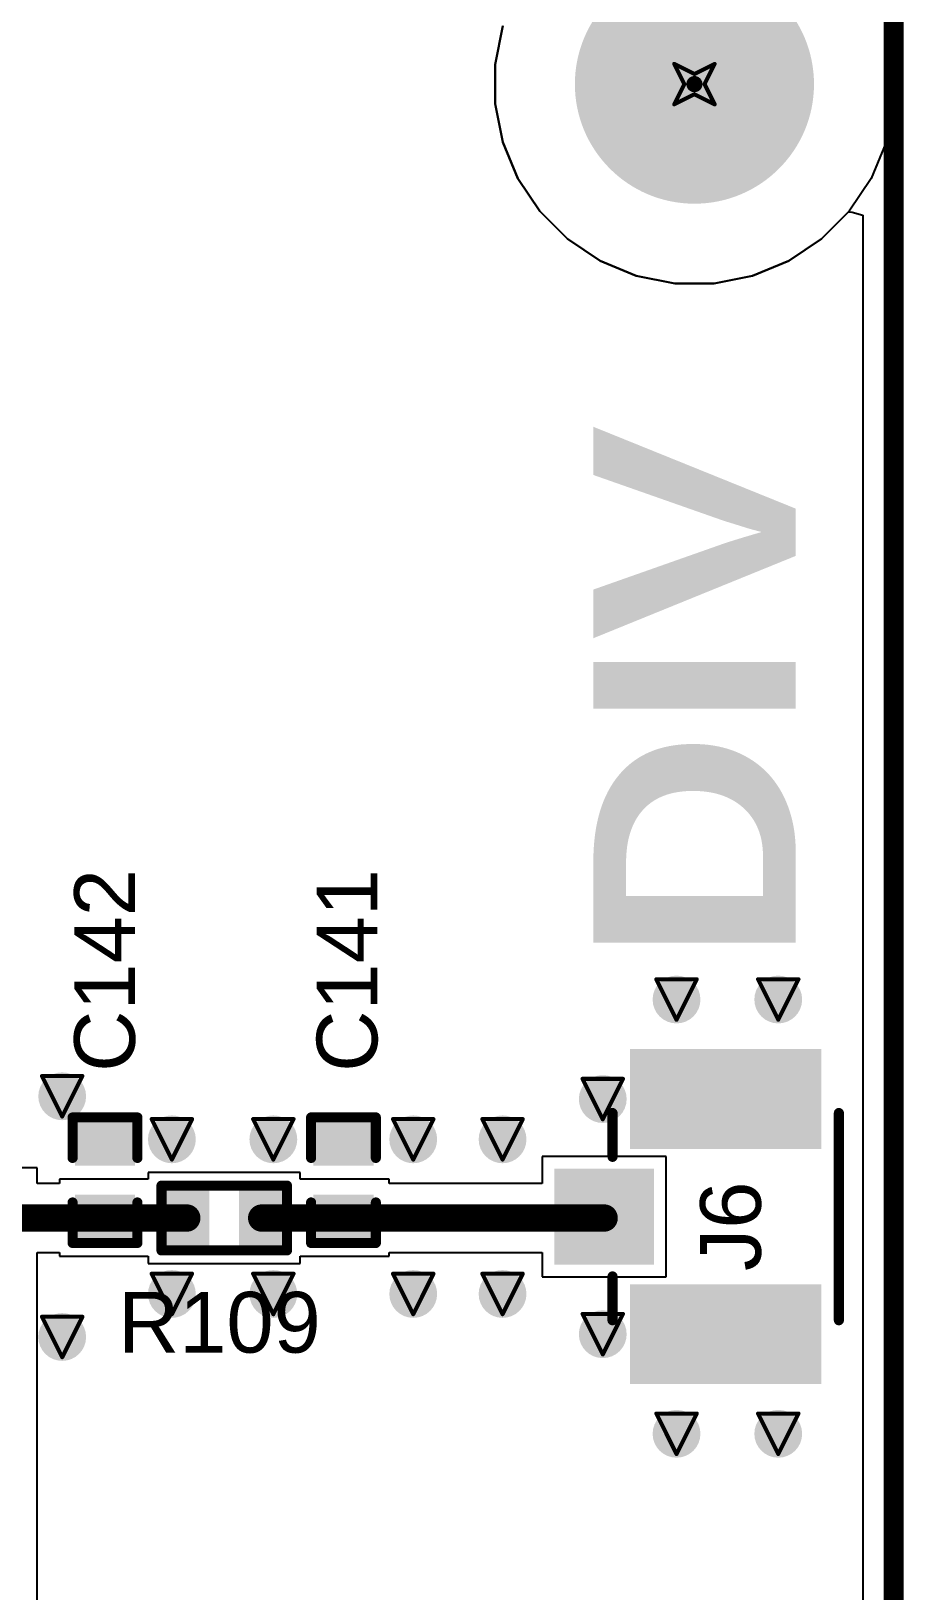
# Model space of a CAD drawing. Header units: inches. Extents: x 0 to 12.2, y 0 to 7.
# Drawn here: x 3.905 to 4.336, y 3.882 to 4.652 of the extents above; entities that cross this region are included whole.
import ezdxf

# ---------------------------------------------------------------- set-up
doc = ezdxf.new("R2010")
doc.units = ezdxf.units.IN
doc.header["$MEASUREMENT"] = 0
for name, color, linetype in [('Board Outline', 216, 'Continuous'), ('Bottom Layer', 5, 'Continuous'), ('Bottom Solder', 6, 'Continuous'), ('Drill Drawing', 1, 'Continuous'), ('Layer 1', 16, 'Continuous'), ('Layer 2', 76, 'Continuous'), ('Multi-Layer', 9, 'Continuous'), ('Pad Holes', 156, 'Continuous'), ('Top Layer', 1, 'Continuous'), ('Top Overlay', 2, 'Continuous'), ('Top Paste', 8, 'Continuous'), ('Top Solder', 216, 'Continuous'), ('Via Holes', 16, 'Continuous')]:
    doc.layers.add(name, color=color, linetype=linetype)
doc.styles.add('Arial', font='', dxfattribs={"height": 0.2})
doc.styles.add('Arial Black_Bold', font='', dxfattribs={"height": 0.2})
doc.styles.get('Arial').set_extended_font_data('Arial')
doc.styles.get('Arial Black_Bold').set_extended_font_data('Arial Black', bold=True)

# ---------------------------------------------------------------- blocks, each defined once
blk = doc.blocks.new('R___0402_60')
at = {"layer": 'Top Layer'}
for points in [[(-0.0275, -0.0125), (-0.0275, 0.0125), (-0.0095, 0.0125), (-0.0095, -0.0125)], [(0.0095, -0.0125), (0.0095, 0.0125), (0.0275, 0.0125), (0.0275, -0.0125)]]:
    blk.add_hatch(color=1, dxfattribs=at).paths.add_polyline_path(points)
at = {"layer": 'Top Paste'}
for points in [[(-0.0275, -0.0125), (-0.0275, 0.0125), (-0.0095, 0.0125), (-0.0095, -0.0125)], [(0.0095, -0.0125), (0.0095, 0.0125), (0.0275, 0.0125), (0.0275, -0.0125)]]:
    blk.add_hatch(color=8, dxfattribs=at).paths.add_polyline_path(points)
at = {"layer": 'Top Solder'}
for points in [[(-0.02967, -0.01467), (-0.02967, 0.01467), (-0.00733, 0.01467), (-0.00733, -0.01467)], [(0.00733, -0.01467), (0.00733, 0.01467), (0.02967, 0.01467), (0.02967, -0.01467)]]:
    blk.add_hatch(color=216, dxfattribs=at).paths.add_polyline_path(points)
at = {"layer": 'Top Overlay'}
for points in [[(-0.031, 0.016, 0.005, 0.005, 0), (-0.031, -0.016, 0.005, 0.005, 0)], [(0.031, 0.016, 0.005, 0.005, 0), (-0.031, 0.016, 0.005, 0.005, 0)], [(0.031, 0.016, 0.005, 0.005, 0), (0.031, -0.016, 0.005, 0.005, 0)], [(0.031, -0.016, 0.005, 0.005, 0), (-0.031, -0.016, 0.005, 0.005, 0)], [(0.032, -0.017, 0.000127, 0.000127, 0), (-0.032, -0.017, 0.000127, 0.000127, 0)]]:
    blk.add_lwpolyline(points, format="xyseb", dxfattribs=at)
for points in [[(-0.03225, 0.016, 0.0025, 0.0025, 1), (-0.02975, 0.016, 0.0025, 0.0025, 1)], [(-0.03225, 0.016, 0.0025, 0.0025, 1), (-0.02975, 0.016, 0.0025, 0.0025, 1)], [(0.02975, 0.016, 0.0025, 0.0025, 1), (0.03225, 0.016, 0.0025, 0.0025, 1)], [(0.02975, 0.016, 0.0025, 0.0025, 1), (0.03225, 0.016, 0.0025, 0.0025, 1)], [(-0.03225, -0.016, 0.0025, 0.0025, 1), (-0.02975, -0.016, 0.0025, 0.0025, 1)], [(-0.03225, -0.016, 0.0025, 0.0025, 1), (-0.02975, -0.016, 0.0025, 0.0025, 1)], [(0.02975, -0.016, 0.0025, 0.0025, 1), (0.03225, -0.016, 0.0025, 0.0025, 1)], [(0.02975, -0.016, 0.0025, 0.0025, 1), (0.03225, -0.016, 0.0025, 0.0025, 1)], [(-0.03203, -0.017, 0.0000635, 0.0000635, 1), (-0.03197, -0.017, 0.0000635, 0.0000635, 1)], [(0.03197, -0.017, 0.0000635, 0.0000635, 1), (0.03203, -0.017, 0.0000635, 0.0000635, 1)]]:
    blk.add_lwpolyline(points, format="xyseb", close=True, dxfattribs=at)
blk = doc.blocks.new('U_FL_R_SMT_10__191')
at = {"layer": 'Top Layer'}
for points in [[(0.07333, 0.07874), (0.07333, 0.0374), (-0.01329, 0.0374), (-0.01329, 0.07874)], [(-0.05069, 0.01969), (-0.00935, 0.01969), (-0.00935, -0.01968), (-0.05069, -0.01968)], [(0.07333, -0.0374), (0.07333, -0.07874), (-0.01329, -0.07874), (-0.01329, -0.0374)]]:
    blk.add_hatch(color=1, dxfattribs=at).paths.add_polyline_path(points)
at = {"layer": 'Top Paste'}
for points in [[(0.07333, 0.07874), (0.07333, 0.0374), (-0.01329, 0.0374), (-0.01329, 0.07874)], [(-0.05069, 0.01969), (-0.00935, 0.01969), (-0.00935, -0.01968), (-0.05069, -0.01968)], [(0.07333, -0.0374), (0.07333, -0.07874), (-0.01329, -0.07874), (-0.01329, -0.0374)]]:
    blk.add_hatch(color=8, dxfattribs=at).paths.add_polyline_path(points)
at = {"layer": 'Top Solder'}
for points in [[(0.07733, 0.08274), (0.07733, 0.0334), (-0.01729, 0.0334), (-0.01729, 0.08274)], [(-0.05469, 0.02369), (-0.00535, 0.02369), (-0.00535, -0.02368), (-0.05469, -0.02368)], [(0.07733, -0.0334), (0.07733, -0.08274), (-0.01729, -0.08274), (-0.01729, -0.0334)]]:
    blk.add_hatch(color=216, dxfattribs=at).paths.add_polyline_path(points)
at = {"layer": 'Top Overlay'}
for points in [[(-0.02589, 0.02953, 0.005, 0.005, 0), (-0.02589, 0.05118, 0.005, 0.005, 0)], [(0.08593, -0.05118, 0.005, 0.005, 0), (0.08593, 0.05118, 0.005, 0.005, 0)], [(-0.02589, -0.05118, 0.005, 0.005, 0), (-0.02589, -0.02953, 0.005, 0.005, 0)]]:
    blk.add_lwpolyline(points, format="xyseb", dxfattribs=at)
for points in [[(-0.02714, 0.05118, 0.0025, 0.0025, 1), (-0.02464, 0.05118, 0.0025, 0.0025, 1)], [(0.08468, 0.05118, 0.0025, 0.0025, 1), (0.08718, 0.05118, 0.0025, 0.0025, 1)], [(-0.02714, 0.02953, 0.0025, 0.0025, 1), (-0.02464, 0.02953, 0.0025, 0.0025, 1)], [(-0.02714, -0.02953, 0.0025, 0.0025, 1), (-0.02464, -0.02953, 0.0025, 0.0025, 1)], [(-0.02714, -0.05118, 0.0025, 0.0025, 1), (-0.02464, -0.05118, 0.0025, 0.0025, 1)], [(0.08468, -0.05118, 0.0025, 0.0025, 1), (0.08718, -0.05118, 0.0025, 0.0025, 1)]]:
    blk.add_lwpolyline(points, format="xyseb", close=True, dxfattribs=at)
blk = doc.blocks.new('C___0402_214')
at = {"layer": 'Top Layer'}
for points in [[(-0.0275, -0.0125), (-0.0275, 0.0125), (-0.0095, 0.0125), (-0.0095, -0.0125)], [(0.0095, -0.0125), (0.0095, 0.0125), (0.0275, 0.0125), (0.0275, -0.0125)]]:
    blk.add_hatch(color=1, dxfattribs=at).paths.add_polyline_path(points)
at = {"layer": 'Top Paste'}
for points in [[(-0.0275, -0.0125), (-0.0275, 0.0125), (-0.0095, 0.0125), (-0.0095, -0.0125)], [(0.0095, -0.0125), (0.0095, 0.0125), (0.0275, 0.0125), (0.0275, -0.0125)]]:
    blk.add_hatch(color=8, dxfattribs=at).paths.add_polyline_path(points)
at = {"layer": 'Top Solder'}
for points in [[(-0.02986, -0.01486), (-0.02986, 0.01486), (-0.00714, 0.01486), (-0.00714, -0.01486)], [(0.00714, -0.01486), (0.00714, 0.01486), (0.02986, 0.01486), (0.02986, -0.01486)]]:
    blk.add_hatch(color=216, dxfattribs=at).paths.add_polyline_path(points)
at = {"layer": 'Top Overlay'}
for points in [[(-0.031, 0.016, 0.005, 0.005, 0), (-0.011, 0.016, 0.005, 0.005, 0)], [(-0.031, -0.016, 0.005, 0.005, 0), (-0.031, 0.016, 0.005, 0.005, 0)], [(0.031, 0.016, 0.005, 0.005, 0), (0.011, 0.016, 0.005, 0.005, 0)], [(0.031, -0.016, 0.005, 0.005, 0), (0.031, 0.016, 0.005, 0.005, 0)], [(-0.011, -0.016, 0.005, 0.005, 0), (-0.031, -0.016, 0.005, 0.005, 0)], [(0.031, -0.016, 0.005, 0.005, 0), (0.011, -0.016, 0.005, 0.005, 0)]]:
    blk.add_lwpolyline(points, format="xyseb", dxfattribs=at)
for points in [[(-0.03225, 0.016, 0.0025, 0.0025, 1), (-0.02975, 0.016, 0.0025, 0.0025, 1)], [(-0.03225, 0.016, 0.0025, 0.0025, 1), (-0.02975, 0.016, 0.0025, 0.0025, 1)], [(-0.01225, 0.016, 0.0025, 0.0025, 1), (-0.00975, 0.016, 0.0025, 0.0025, 1)], [(0.00975, 0.016, 0.0025, 0.0025, 1), (0.01225, 0.016, 0.0025, 0.0025, 1)], [(0.02975, 0.016, 0.0025, 0.0025, 1), (0.03225, 0.016, 0.0025, 0.0025, 1)], [(0.02975, 0.016, 0.0025, 0.0025, 1), (0.03225, 0.016, 0.0025, 0.0025, 1)], [(-0.03225, -0.016, 0.0025, 0.0025, 1), (-0.02975, -0.016, 0.0025, 0.0025, 1)], [(-0.03225, -0.016, 0.0025, 0.0025, 1), (-0.02975, -0.016, 0.0025, 0.0025, 1)], [(-0.01225, -0.016, 0.0025, 0.0025, 1), (-0.00975, -0.016, 0.0025, 0.0025, 1)], [(0.00975, -0.016, 0.0025, 0.0025, 1), (0.01225, -0.016, 0.0025, 0.0025, 1)], [(0.02975, -0.016, 0.0025, 0.0025, 1), (0.03225, -0.016, 0.0025, 0.0025, 1)], [(0.02975, -0.016, 0.0025, 0.0025, 1), (0.03225, -0.016, 0.0025, 0.0025, 1)]]:
    blk.add_lwpolyline(points, format="xyseb", close=True, dxfattribs=at)
blk = doc.blocks.new('C___0402_215')
at = {"layer": 'Top Layer'}
for points in [[(-0.0275, -0.0125), (-0.0275, 0.0125), (-0.0095, 0.0125), (-0.0095, -0.0125)], [(0.0095, -0.0125), (0.0095, 0.0125), (0.0275, 0.0125), (0.0275, -0.0125)]]:
    blk.add_hatch(color=1, dxfattribs=at).paths.add_polyline_path(points)
at = {"layer": 'Top Paste'}
for points in [[(-0.0275, -0.0125), (-0.0275, 0.0125), (-0.0095, 0.0125), (-0.0095, -0.0125)], [(0.0095, -0.0125), (0.0095, 0.0125), (0.0275, 0.0125), (0.0275, -0.0125)]]:
    blk.add_hatch(color=8, dxfattribs=at).paths.add_polyline_path(points)
at = {"layer": 'Top Solder'}
for points in [[(-0.02986, -0.01486), (-0.02986, 0.01486), (-0.00714, 0.01486), (-0.00714, -0.01486)], [(0.00714, -0.01486), (0.00714, 0.01486), (0.02986, 0.01486), (0.02986, -0.01486)]]:
    blk.add_hatch(color=216, dxfattribs=at).paths.add_polyline_path(points)
at = {"layer": 'Top Overlay'}
for points in [[(-0.011, 0.016, 0.005, 0.005, 0), (-0.031, 0.016, 0.005, 0.005, 0)], [(-0.031, -0.016, 0.005, 0.005, 0), (-0.031, 0.016, 0.005, 0.005, 0)], [(0.031, 0.016, 0.005, 0.005, 0), (0.011, 0.016, 0.005, 0.005, 0)], [(0.031, -0.016, 0.005, 0.005, 0), (0.031, 0.016, 0.005, 0.005, 0)], [(-0.011, -0.016, 0.005, 0.005, 0), (-0.031, -0.016, 0.005, 0.005, 0)], [(0.031, -0.016, 0.005, 0.005, 0), (0.011, -0.016, 0.005, 0.005, 0)]]:
    blk.add_lwpolyline(points, format="xyseb", dxfattribs=at)
for points in [[(-0.03225, 0.016, 0.0025, 0.0025, 1), (-0.02975, 0.016, 0.0025, 0.0025, 1)], [(-0.03225, 0.016, 0.0025, 0.0025, 1), (-0.02975, 0.016, 0.0025, 0.0025, 1)], [(-0.01225, 0.016, 0.0025, 0.0025, 1), (-0.00975, 0.016, 0.0025, 0.0025, 1)], [(0.00975, 0.016, 0.0025, 0.0025, 1), (0.01225, 0.016, 0.0025, 0.0025, 1)], [(0.02975, 0.016, 0.0025, 0.0025, 1), (0.03225, 0.016, 0.0025, 0.0025, 1)], [(0.02975, 0.016, 0.0025, 0.0025, 1), (0.03225, 0.016, 0.0025, 0.0025, 1)], [(-0.03225, -0.016, 0.0025, 0.0025, 1), (-0.02975, -0.016, 0.0025, 0.0025, 1)], [(-0.03225, -0.016, 0.0025, 0.0025, 1), (-0.02975, -0.016, 0.0025, 0.0025, 1)], [(-0.01225, -0.016, 0.0025, 0.0025, 1), (-0.00975, -0.016, 0.0025, 0.0025, 1)], [(0.00975, -0.016, 0.0025, 0.0025, 1), (0.01225, -0.016, 0.0025, 0.0025, 1)], [(0.02975, -0.016, 0.0025, 0.0025, 1), (0.03225, -0.016, 0.0025, 0.0025, 1)], [(0.02975, -0.016, 0.0025, 0.0025, 1), (0.03225, -0.016, 0.0025, 0.0025, 1)]]:
    blk.add_lwpolyline(points, format="xyseb", close=True, dxfattribs=at)

msp = doc.modelspace()

# ---------------------------------------------------------------- hatches: boundary and pattern name
at = {"layer": 'Bottom Layer'}
h = msp.add_hatch(color=5, dxfattribs=at)
edge = h.paths.add_edge_path()
edge.add_arc((4.22343, 4.17386), 0.01181, 0, 360)
h = msp.add_hatch(color=5, dxfattribs=at)
edge = h.paths.add_edge_path()
edge.add_arc((4.27368, 4.17386), 0.01181, 0, 360)
h = msp.add_hatch(color=5, dxfattribs=at)
edge = h.paths.add_edge_path()
edge.add_arc((3.91996, 4.12606), 0.01181, 0, 360)
h = msp.add_hatch(color=5, dxfattribs=at)
edge = h.paths.add_edge_path()
edge.add_arc((4.18699, 4.12469), 0.01181, 0, 360)
h = msp.add_hatch(color=5, dxfattribs=at)
edge = h.paths.add_edge_path()
edge.add_arc((3.97414, 4.1048), 0.01181, 0, 360)
h = msp.add_hatch(color=5, dxfattribs=at)
edge = h.paths.add_edge_path()
edge.add_arc((4.02426, 4.1048), 0.01181, 0, 360)
h = msp.add_hatch(color=5, dxfattribs=at)
edge = h.paths.add_edge_path()
edge.add_arc((4.09337, 4.1048), 0.01181, 0, 360)
h = msp.add_hatch(color=5, dxfattribs=at)
edge = h.paths.add_edge_path()
edge.add_arc((4.13749, 4.1048), 0.01181, 0, 360)
h = msp.add_hatch(color=5, dxfattribs=at)
edge = h.paths.add_edge_path()
edge.add_arc((3.97414, 4.02843), 0.01181, 0, 360)
h = msp.add_hatch(color=5, dxfattribs=at)
edge = h.paths.add_edge_path()
edge.add_arc((4.02426, 4.02843), 0.01181, 0, 360)
h = msp.add_hatch(color=5, dxfattribs=at)
edge = h.paths.add_edge_path()
edge.add_arc((4.09337, 4.02843), 0.01181, 0, 360)
h = msp.add_hatch(color=5, dxfattribs=at)
edge = h.paths.add_edge_path()
edge.add_arc((4.13749, 4.02843), 0.01181, 0, 360)
h = msp.add_hatch(color=5, dxfattribs=at)
edge = h.paths.add_edge_path()
edge.add_arc((3.91996, 4.00718), 0.01181, 0, 360)
h = msp.add_hatch(color=5, dxfattribs=at)
edge = h.paths.add_edge_path()
edge.add_arc((4.18699, 4.00855), 0.01181, 0, 360)
h = msp.add_hatch(color=5, dxfattribs=at)
edge = h.paths.add_edge_path()
edge.add_arc((4.22343, 3.95937), 0.01181, 0, 360)
h = msp.add_hatch(color=5, dxfattribs=at)
edge = h.paths.add_edge_path()
edge.add_arc((4.27368, 3.95937), 0.01181, 0, 360)
at = {"layer": 'Bottom Solder'}
h = msp.add_hatch(color=6, dxfattribs=at)
edge = h.paths.add_edge_path()
edge.add_arc((4.23228, 4.62599), 0.004, 0, 360)
at = {"layer": 'Layer 1'}
h = msp.add_hatch(color=16, dxfattribs=at)
edge = h.paths.add_edge_path()
edge.add_arc((4.22343, 4.17386), 0.01181, 0, 360)
h = msp.add_hatch(color=16, dxfattribs=at)
edge = h.paths.add_edge_path()
edge.add_arc((4.27368, 4.17386), 0.01181, 0, 360)
h = msp.add_hatch(color=16, dxfattribs=at)
edge = h.paths.add_edge_path()
edge.add_arc((3.91996, 4.12606), 0.01181, 0, 360)
h = msp.add_hatch(color=16, dxfattribs=at)
edge = h.paths.add_edge_path()
edge.add_arc((4.18699, 4.12469), 0.01181, 0, 360)
h = msp.add_hatch(color=16, dxfattribs=at)
edge = h.paths.add_edge_path()
edge.add_arc((3.97414, 4.1048), 0.01181, 0, 360)
h = msp.add_hatch(color=16, dxfattribs=at)
edge = h.paths.add_edge_path()
edge.add_arc((4.02426, 4.1048), 0.01181, 0, 360)
h = msp.add_hatch(color=16, dxfattribs=at)
edge = h.paths.add_edge_path()
edge.add_arc((4.09337, 4.1048), 0.01181, 0, 360)
h = msp.add_hatch(color=16, dxfattribs=at)
edge = h.paths.add_edge_path()
edge.add_arc((4.13749, 4.1048), 0.01181, 0, 360)
h = msp.add_hatch(color=16, dxfattribs=at)
edge = h.paths.add_edge_path()
edge.add_arc((3.97414, 4.02843), 0.01181, 0, 360)
h = msp.add_hatch(color=16, dxfattribs=at)
edge = h.paths.add_edge_path()
edge.add_arc((4.02426, 4.02843), 0.01181, 0, 360)
h = msp.add_hatch(color=16, dxfattribs=at)
edge = h.paths.add_edge_path()
edge.add_arc((4.09337, 4.02843), 0.01181, 0, 360)
h = msp.add_hatch(color=16, dxfattribs=at)
edge = h.paths.add_edge_path()
edge.add_arc((4.13749, 4.02843), 0.01181, 0, 360)
h = msp.add_hatch(color=16, dxfattribs=at)
edge = h.paths.add_edge_path()
edge.add_arc((3.91996, 4.00718), 0.01181, 0, 360)
h = msp.add_hatch(color=16, dxfattribs=at)
edge = h.paths.add_edge_path()
edge.add_arc((4.18699, 4.00855), 0.01181, 0, 360)
h = msp.add_hatch(color=16, dxfattribs=at)
edge = h.paths.add_edge_path()
edge.add_arc((4.22343, 3.95937), 0.01181, 0, 360)
h = msp.add_hatch(color=16, dxfattribs=at)
edge = h.paths.add_edge_path()
edge.add_arc((4.27368, 3.95937), 0.01181, 0, 360)
at = {"layer": 'Layer 2'}
h = msp.add_hatch(color=76, dxfattribs=at)
edge = h.paths.add_edge_path()
edge.add_arc((4.22343, 4.17386), 0.01181, 0, 360)
h = msp.add_hatch(color=76, dxfattribs=at)
edge = h.paths.add_edge_path()
edge.add_arc((4.27368, 4.17386), 0.01181, 0, 360)
h = msp.add_hatch(color=76, dxfattribs=at)
edge = h.paths.add_edge_path()
edge.add_arc((3.91996, 4.12606), 0.01181, 0, 360)
h = msp.add_hatch(color=76, dxfattribs=at)
edge = h.paths.add_edge_path()
edge.add_arc((4.18699, 4.12469), 0.01181, 0, 360)
h = msp.add_hatch(color=76, dxfattribs=at)
edge = h.paths.add_edge_path()
edge.add_arc((3.97414, 4.1048), 0.01181, 0, 360)
h = msp.add_hatch(color=76, dxfattribs=at)
edge = h.paths.add_edge_path()
edge.add_arc((4.02426, 4.1048), 0.01181, 0, 360)
h = msp.add_hatch(color=76, dxfattribs=at)
edge = h.paths.add_edge_path()
edge.add_arc((4.09337, 4.1048), 0.01181, 0, 360)
h = msp.add_hatch(color=76, dxfattribs=at)
edge = h.paths.add_edge_path()
edge.add_arc((4.13749, 4.1048), 0.01181, 0, 360)
h = msp.add_hatch(color=76, dxfattribs=at)
edge = h.paths.add_edge_path()
edge.add_arc((3.97414, 4.02843), 0.01181, 0, 360)
h = msp.add_hatch(color=76, dxfattribs=at)
edge = h.paths.add_edge_path()
edge.add_arc((4.02426, 4.02843), 0.01181, 0, 360)
h = msp.add_hatch(color=76, dxfattribs=at)
edge = h.paths.add_edge_path()
edge.add_arc((4.09337, 4.02843), 0.01181, 0, 360)
h = msp.add_hatch(color=76, dxfattribs=at)
edge = h.paths.add_edge_path()
edge.add_arc((4.13749, 4.02843), 0.01181, 0, 360)
h = msp.add_hatch(color=76, dxfattribs=at)
edge = h.paths.add_edge_path()
edge.add_arc((3.91996, 4.00718), 0.01181, 0, 360)
h = msp.add_hatch(color=76, dxfattribs=at)
edge = h.paths.add_edge_path()
edge.add_arc((4.18699, 4.00855), 0.01181, 0, 360)
h = msp.add_hatch(color=76, dxfattribs=at)
edge = h.paths.add_edge_path()
edge.add_arc((4.22343, 3.95937), 0.01181, 0, 360)
h = msp.add_hatch(color=76, dxfattribs=at)
edge = h.paths.add_edge_path()
edge.add_arc((4.27368, 3.95937), 0.01181, 0, 360)
at = {"layer": 'Pad Holes'}
h = msp.add_hatch(color=7, dxfattribs=at)
edge = h.paths.add_edge_path()
edge.add_arc((4.23228, 4.62599), 0.05906, 0, 360)
at = {"layer": 'Top Layer'}
h = msp.add_hatch(color=1, dxfattribs=at)
edge = h.paths.add_edge_path()
edge.add_arc((4.22343, 4.17386), 0.01181, 0, 360)
h = msp.add_hatch(color=1, dxfattribs=at)
edge = h.paths.add_edge_path()
edge.add_arc((4.27368, 4.17386), 0.01181, 0, 360)
h = msp.add_hatch(color=1, dxfattribs=at)
edge = h.paths.add_edge_path()
edge.add_arc((3.91996, 4.12606), 0.01181, 0, 360)
h = msp.add_hatch(color=1, dxfattribs=at)
edge = h.paths.add_edge_path()
edge.add_arc((4.18699, 4.12469), 0.01181, 0, 360)
h = msp.add_hatch(color=1, dxfattribs=at)
edge = h.paths.add_edge_path()
edge.add_arc((3.97414, 4.1048), 0.01181, 0, 360)
h = msp.add_hatch(color=1, dxfattribs=at)
edge = h.paths.add_edge_path()
edge.add_arc((4.02426, 4.1048), 0.01181, 0, 360)
h = msp.add_hatch(color=1, dxfattribs=at)
edge = h.paths.add_edge_path()
edge.add_arc((4.09337, 4.1048), 0.01181, 0, 360)
h = msp.add_hatch(color=1, dxfattribs=at)
edge = h.paths.add_edge_path()
edge.add_arc((4.13749, 4.1048), 0.01181, 0, 360)
h = msp.add_hatch(color=1, dxfattribs=at)
edge = h.paths.add_edge_path()
edge.add_arc((3.97414, 4.02843), 0.01181, 0, 360)
h = msp.add_hatch(color=1, dxfattribs=at)
edge = h.paths.add_edge_path()
edge.add_arc((4.02426, 4.02843), 0.01181, 0, 360)
h = msp.add_hatch(color=1, dxfattribs=at)
edge = h.paths.add_edge_path()
edge.add_arc((4.09337, 4.02843), 0.01181, 0, 360)
h = msp.add_hatch(color=1, dxfattribs=at)
edge = h.paths.add_edge_path()
edge.add_arc((4.13749, 4.02843), 0.01181, 0, 360)
h = msp.add_hatch(color=1, dxfattribs=at)
edge = h.paths.add_edge_path()
edge.add_arc((3.91996, 4.00718), 0.01181, 0, 360)
h = msp.add_hatch(color=1, dxfattribs=at)
edge = h.paths.add_edge_path()
edge.add_arc((4.18699, 4.00855), 0.01181, 0, 360)
h = msp.add_hatch(color=1, dxfattribs=at)
edge = h.paths.add_edge_path()
edge.add_arc((4.22343, 3.95937), 0.01181, 0, 360)
h = msp.add_hatch(color=1, dxfattribs=at)
edge = h.paths.add_edge_path()
edge.add_arc((4.27368, 3.95937), 0.01181, 0, 360)
at = {"layer": 'Top Solder'}
h = msp.add_hatch(color=216, dxfattribs=at)
edge = h.paths.add_edge_path()
edge.add_arc((4.23228, 4.62599), 0.004, 0, 360)
at = {"layer": 'Via Holes'}
h = msp.add_hatch(color=7, dxfattribs=at)
edge = h.paths.add_edge_path()
edge.add_arc((4.22343, 4.17386), 0.00591, 0, 360)
h = msp.add_hatch(color=7, dxfattribs=at)
edge = h.paths.add_edge_path()
edge.add_arc((4.27368, 4.17386), 0.00591, 0, 360)
h = msp.add_hatch(color=7, dxfattribs=at)
edge = h.paths.add_edge_path()
edge.add_arc((3.91996, 4.12606), 0.00591, 0, 360)
h = msp.add_hatch(color=7, dxfattribs=at)
edge = h.paths.add_edge_path()
edge.add_arc((4.18699, 4.12469), 0.00591, 0, 360)
h = msp.add_hatch(color=7, dxfattribs=at)
edge = h.paths.add_edge_path()
edge.add_arc((3.97414, 4.1048), 0.00591, 0, 360)
h = msp.add_hatch(color=7, dxfattribs=at)
edge = h.paths.add_edge_path()
edge.add_arc((4.02426, 4.1048), 0.00591, 0, 360)
h = msp.add_hatch(color=7, dxfattribs=at)
edge = h.paths.add_edge_path()
edge.add_arc((4.09337, 4.1048), 0.00591, 0, 360)
h = msp.add_hatch(color=7, dxfattribs=at)
edge = h.paths.add_edge_path()
edge.add_arc((4.13749, 4.1048), 0.00591, 0, 360)
h = msp.add_hatch(color=7, dxfattribs=at)
edge = h.paths.add_edge_path()
edge.add_arc((3.97414, 4.02843), 0.00591, 0, 360)
h = msp.add_hatch(color=7, dxfattribs=at)
edge = h.paths.add_edge_path()
edge.add_arc((4.02426, 4.02843), 0.00591, 0, 360)
h = msp.add_hatch(color=7, dxfattribs=at)
edge = h.paths.add_edge_path()
edge.add_arc((4.09337, 4.02843), 0.00591, 0, 360)
h = msp.add_hatch(color=7, dxfattribs=at)
edge = h.paths.add_edge_path()
edge.add_arc((4.13749, 4.02843), 0.00591, 0, 360)
h = msp.add_hatch(color=7, dxfattribs=at)
edge = h.paths.add_edge_path()
edge.add_arc((4.18699, 4.00855), 0.00591, 0, 360)
h = msp.add_hatch(color=7, dxfattribs=at)
edge = h.paths.add_edge_path()
edge.add_arc((3.91996, 4.00718), 0.00591, 0, 360)
h = msp.add_hatch(color=7, dxfattribs=at)
edge = h.paths.add_edge_path()
edge.add_arc((4.22343, 3.95937), 0.00591, 0, 360)
h = msp.add_hatch(color=7, dxfattribs=at)
edge = h.paths.add_edge_path()
edge.add_arc((4.27368, 3.95937), 0.00591, 0, 360)

# ---------------------------------------------------------------- linework, layer by layer
at = {"layer": 'Board Outline'}
msp.add_lwpolyline([(4.33071, 0, 0.01, 0.01, 0), (4.33071, 4.72441, 0.01, 0.01, 0)], format="xyseb", dxfattribs=at)
at = {"layer": 'Bottom Layer'}
for p, q in [((4.13764, 4.6547), (4.13386, 4.63568)), ((4.13386, 4.63568), (4.13386, 4.61629)), ((4.13386, 4.61629), (4.13764, 4.59728)), ((4.13764, 4.59728), (4.14506, 4.57936)), ((4.14506, 4.57936), (4.15583, 4.56324)), ((4.15583, 4.56324), (4.16954, 4.54954)), ((4.29502, 4.54954), (4.30842, 4.56293)), ((4.30842, 4.56293), (4.31015, 4.56282)), ((4.31015, 4.56282), (4.31542, 4.56122)), ((4.31542, 4.56122), (4.31542, 0.1632)), ((4.16954, 4.54954), (4.18566, 4.53876)), ((4.2789, 4.53876), (4.29502, 4.54954)), ((4.18566, 4.53876), (4.20357, 4.53134)), ((4.26099, 4.53134), (4.2789, 4.53876)), ((4.20357, 4.53134), (4.22259, 4.52756)), ((4.24198, 4.52756), (4.26099, 4.53134)), ((4.22259, 4.52756), (4.24198, 4.52756))]:
    msp.add_line(p, q, dxfattribs=at)
at = {"layer": 'Drill Drawing'}
for points in [[(4.22228, 4.63599, 0.002, 0.002, 0), (4.23228, 4.63099, 0.002, 0.002, 0)], [(4.22228, 4.63599, 0.002, 0.002, 0), (4.22728, 4.62599, 0.002, 0.002, 0)], [(4.23228, 4.63099, 0.002, 0.002, 0), (4.24228, 4.63599, 0.002, 0.002, 0)], [(4.23728, 4.62599, 0.002, 0.002, 0), (4.24228, 4.63599, 0.002, 0.002, 0)], [(4.22228, 4.61599, 0.002, 0.002, 0), (4.22728, 4.62599, 0.002, 0.002, 0)], [(4.22228, 4.61599, 0.002, 0.002, 0), (4.23228, 4.62099, 0.002, 0.002, 0)], [(4.23228, 4.62099, 0.002, 0.002, 0), (4.24228, 4.61599, 0.002, 0.002, 0)], [(4.23728, 4.62599, 0.002, 0.002, 0), (4.24228, 4.61599, 0.002, 0.002, 0)], [(4.21343, 4.18386, 0.002, 0.002, 0), (4.23343, 4.18386, 0.002, 0.002, 0)], [(4.21343, 4.18386, 0.002, 0.002, 0), (4.22343, 4.16386, 0.002, 0.002, 0)], [(4.22343, 4.16386, 0.002, 0.002, 0), (4.23343, 4.18386, 0.002, 0.002, 0)], [(4.26368, 4.18386, 0.002, 0.002, 0), (4.28368, 4.18386, 0.002, 0.002, 0)], [(4.26368, 4.18386, 0.002, 0.002, 0), (4.27368, 4.16386, 0.002, 0.002, 0)], [(4.27368, 4.16386, 0.002, 0.002, 0), (4.28368, 4.18386, 0.002, 0.002, 0)], [(3.90996, 4.13606, 0.002, 0.002, 0), (3.92996, 4.13606, 0.002, 0.002, 0)], [(3.90996, 4.13606, 0.002, 0.002, 0), (3.91996, 4.11606, 0.002, 0.002, 0)], [(3.91996, 4.11606, 0.002, 0.002, 0), (3.92996, 4.13606, 0.002, 0.002, 0)], [(4.17699, 4.13469, 0.002, 0.002, 0), (4.19699, 4.13469, 0.002, 0.002, 0)], [(4.17699, 4.13469, 0.002, 0.002, 0), (4.18699, 4.11469, 0.002, 0.002, 0)], [(4.18699, 4.11469, 0.002, 0.002, 0), (4.19699, 4.13469, 0.002, 0.002, 0)], [(3.96414, 4.1148, 0.002, 0.002, 0), (3.98414, 4.1148, 0.002, 0.002, 0)], [(3.96414, 4.1148, 0.002, 0.002, 0), (3.97414, 4.0948, 0.002, 0.002, 0)], [(3.97414, 4.0948, 0.002, 0.002, 0), (3.98414, 4.1148, 0.002, 0.002, 0)], [(4.01426, 4.1148, 0.002, 0.002, 0), (4.03426, 4.1148, 0.002, 0.002, 0)], [(4.01426, 4.1148, 0.002, 0.002, 0), (4.02426, 4.0948, 0.002, 0.002, 0)], [(4.02426, 4.0948, 0.002, 0.002, 0), (4.03426, 4.1148, 0.002, 0.002, 0)], [(4.08337, 4.1148, 0.002, 0.002, 0), (4.10337, 4.1148, 0.002, 0.002, 0)], [(4.08337, 4.1148, 0.002, 0.002, 0), (4.09337, 4.0948, 0.002, 0.002, 0)], [(4.09337, 4.0948, 0.002, 0.002, 0), (4.10337, 4.1148, 0.002, 0.002, 0)], [(4.12749, 4.1148, 0.002, 0.002, 0), (4.14749, 4.1148, 0.002, 0.002, 0)], [(4.12749, 4.1148, 0.002, 0.002, 0), (4.13749, 4.0948, 0.002, 0.002, 0)], [(4.13749, 4.0948, 0.002, 0.002, 0), (4.14749, 4.1148, 0.002, 0.002, 0)], [(3.96414, 4.03843, 0.002, 0.002, 0), (3.98414, 4.03843, 0.002, 0.002, 0)], [(3.96414, 4.03843, 0.002, 0.002, 0), (3.97414, 4.01843, 0.002, 0.002, 0)], [(3.97414, 4.01843, 0.002, 0.002, 0), (3.98414, 4.03843, 0.002, 0.002, 0)], [(4.01426, 4.03843, 0.002, 0.002, 0), (4.03426, 4.03843, 0.002, 0.002, 0)], [(4.01426, 4.03843, 0.002, 0.002, 0), (4.02426, 4.01843, 0.002, 0.002, 0)], [(4.02426, 4.01843, 0.002, 0.002, 0), (4.03426, 4.03843, 0.002, 0.002, 0)], [(4.08337, 4.03843, 0.002, 0.002, 0), (4.10337, 4.03843, 0.002, 0.002, 0)], [(4.08337, 4.03843, 0.002, 0.002, 0), (4.09337, 4.01843, 0.002, 0.002, 0)], [(4.09337, 4.01843, 0.002, 0.002, 0), (4.10337, 4.03843, 0.002, 0.002, 0)], [(4.12749, 4.03843, 0.002, 0.002, 0), (4.14749, 4.03843, 0.002, 0.002, 0)], [(4.12749, 4.03843, 0.002, 0.002, 0), (4.13749, 4.01843, 0.002, 0.002, 0)], [(4.13749, 4.01843, 0.002, 0.002, 0), (4.14749, 4.03843, 0.002, 0.002, 0)], [(3.90996, 4.01718, 0.002, 0.002, 0), (3.92996, 4.01718, 0.002, 0.002, 0)], [(3.90996, 4.01718, 0.002, 0.002, 0), (3.91996, 3.99718, 0.002, 0.002, 0)], [(3.91996, 3.99718, 0.002, 0.002, 0), (3.92996, 4.01718, 0.002, 0.002, 0)], [(4.17699, 4.01855, 0.002, 0.002, 0), (4.19699, 4.01855, 0.002, 0.002, 0)], [(4.17699, 4.01855, 0.002, 0.002, 0), (4.18699, 3.99855, 0.002, 0.002, 0)], [(4.18699, 3.99855, 0.002, 0.002, 0), (4.19699, 4.01855, 0.002, 0.002, 0)], [(4.21343, 3.96937, 0.002, 0.002, 0), (4.23343, 3.96937, 0.002, 0.002, 0)], [(4.21343, 3.96937, 0.002, 0.002, 0), (4.22343, 3.94937, 0.002, 0.002, 0)], [(4.22343, 3.94937, 0.002, 0.002, 0), (4.23343, 3.96937, 0.002, 0.002, 0)], [(4.26368, 3.96937, 0.002, 0.002, 0), (4.28368, 3.96937, 0.002, 0.002, 0)], [(4.26368, 3.96937, 0.002, 0.002, 0), (4.27368, 3.94937, 0.002, 0.002, 0)], [(4.27368, 3.94937, 0.002, 0.002, 0), (4.28368, 3.96937, 0.002, 0.002, 0)]]:
    msp.add_lwpolyline(points, format="xyseb", dxfattribs=at)
for points in [[(4.22178, 4.63599, 0.001, 0.001, 1), (4.22278, 4.63599, 0.001, 0.001, 1)], [(4.22178, 4.63599, 0.001, 0.001, 1), (4.22278, 4.63599, 0.001, 0.001, 1)], [(4.23178, 4.63099, 0.001, 0.001, 1), (4.23278, 4.63099, 0.001, 0.001, 1)], [(4.23178, 4.63099, 0.001, 0.001, 1), (4.23278, 4.63099, 0.001, 0.001, 1)], [(4.24178, 4.63599, 0.001, 0.001, 1), (4.24278, 4.63599, 0.001, 0.001, 1)], [(4.24178, 4.63599, 0.001, 0.001, 1), (4.24278, 4.63599, 0.001, 0.001, 1)], [(4.22678, 4.62599, 0.001, 0.001, 1), (4.22778, 4.62599, 0.001, 0.001, 1)], [(4.22678, 4.62599, 0.001, 0.001, 1), (4.22778, 4.62599, 0.001, 0.001, 1)], [(4.23178, 4.62099, 0.001, 0.001, 1), (4.23278, 4.62099, 0.001, 0.001, 1)], [(4.23178, 4.62099, 0.001, 0.001, 1), (4.23278, 4.62099, 0.001, 0.001, 1)], [(4.23678, 4.62599, 0.001, 0.001, 1), (4.23778, 4.62599, 0.001, 0.001, 1)], [(4.23678, 4.62599, 0.001, 0.001, 1), (4.23778, 4.62599, 0.001, 0.001, 1)], [(4.22178, 4.61599, 0.001, 0.001, 1), (4.22278, 4.61599, 0.001, 0.001, 1)], [(4.22178, 4.61599, 0.001, 0.001, 1), (4.22278, 4.61599, 0.001, 0.001, 1)], [(4.24178, 4.61599, 0.001, 0.001, 1), (4.24278, 4.61599, 0.001, 0.001, 1)], [(4.24178, 4.61599, 0.001, 0.001, 1), (4.24278, 4.61599, 0.001, 0.001, 1)], [(4.21293, 4.18386, 0.001, 0.001, 1), (4.21393, 4.18386, 0.001, 0.001, 1)], [(4.21293, 4.18386, 0.001, 0.001, 1), (4.21393, 4.18386, 0.001, 0.001, 1)], [(4.23293, 4.18386, 0.001, 0.001, 1), (4.23393, 4.18386, 0.001, 0.001, 1)], [(4.23293, 4.18386, 0.001, 0.001, 1), (4.23393, 4.18386, 0.001, 0.001, 1)], [(4.26318, 4.18386, 0.001, 0.001, 1), (4.26418, 4.18386, 0.001, 0.001, 1)], [(4.26318, 4.18386, 0.001, 0.001, 1), (4.26418, 4.18386, 0.001, 0.001, 1)], [(4.28318, 4.18386, 0.001, 0.001, 1), (4.28418, 4.18386, 0.001, 0.001, 1)], [(4.28318, 4.18386, 0.001, 0.001, 1), (4.28418, 4.18386, 0.001, 0.001, 1)], [(4.22293, 4.16386, 0.001, 0.001, 1), (4.22393, 4.16386, 0.001, 0.001, 1)], [(4.22293, 4.16386, 0.001, 0.001, 1), (4.22393, 4.16386, 0.001, 0.001, 1)], [(4.27318, 4.16386, 0.001, 0.001, 1), (4.27418, 4.16386, 0.001, 0.001, 1)], [(4.27318, 4.16386, 0.001, 0.001, 1), (4.27418, 4.16386, 0.001, 0.001, 1)], [(3.90946, 4.13606, 0.001, 0.001, 1), (3.91046, 4.13606, 0.001, 0.001, 1)], [(3.90946, 4.13606, 0.001, 0.001, 1), (3.91046, 4.13606, 0.001, 0.001, 1)], [(3.92946, 4.13606, 0.001, 0.001, 1), (3.93046, 4.13606, 0.001, 0.001, 1)], [(3.92946, 4.13606, 0.001, 0.001, 1), (3.93046, 4.13606, 0.001, 0.001, 1)], [(4.17649, 4.13469, 0.001, 0.001, 1), (4.17749, 4.13469, 0.001, 0.001, 1)], [(4.17649, 4.13469, 0.001, 0.001, 1), (4.17749, 4.13469, 0.001, 0.001, 1)], [(4.19649, 4.13469, 0.001, 0.001, 1), (4.19749, 4.13469, 0.001, 0.001, 1)], [(4.19649, 4.13469, 0.001, 0.001, 1), (4.19749, 4.13469, 0.001, 0.001, 1)], [(3.91946, 4.11606, 0.001, 0.001, 1), (3.92046, 4.11606, 0.001, 0.001, 1)], [(3.91946, 4.11606, 0.001, 0.001, 1), (3.92046, 4.11606, 0.001, 0.001, 1)], [(3.96364, 4.1148, 0.001, 0.001, 1), (3.96464, 4.1148, 0.001, 0.001, 1)], [(3.96364, 4.1148, 0.001, 0.001, 1), (3.96464, 4.1148, 0.001, 0.001, 1)], [(3.98364, 4.1148, 0.001, 0.001, 1), (3.98464, 4.1148, 0.001, 0.001, 1)], [(3.98364, 4.1148, 0.001, 0.001, 1), (3.98464, 4.1148, 0.001, 0.001, 1)], [(4.01376, 4.1148, 0.001, 0.001, 1), (4.01476, 4.1148, 0.001, 0.001, 1)], [(4.01376, 4.1148, 0.001, 0.001, 1), (4.01476, 4.1148, 0.001, 0.001, 1)], [(4.03376, 4.1148, 0.001, 0.001, 1), (4.03476, 4.1148, 0.001, 0.001, 1)], [(4.03376, 4.1148, 0.001, 0.001, 1), (4.03476, 4.1148, 0.001, 0.001, 1)], [(4.08287, 4.1148, 0.001, 0.001, 1), (4.08387, 4.1148, 0.001, 0.001, 1)], [(4.08287, 4.1148, 0.001, 0.001, 1), (4.08387, 4.1148, 0.001, 0.001, 1)], [(4.10287, 4.1148, 0.001, 0.001, 1), (4.10387, 4.1148, 0.001, 0.001, 1)], [(4.10287, 4.1148, 0.001, 0.001, 1), (4.10387, 4.1148, 0.001, 0.001, 1)], [(4.12699, 4.1148, 0.001, 0.001, 1), (4.12799, 4.1148, 0.001, 0.001, 1)], [(4.12699, 4.1148, 0.001, 0.001, 1), (4.12799, 4.1148, 0.001, 0.001, 1)], [(4.14699, 4.1148, 0.001, 0.001, 1), (4.14799, 4.1148, 0.001, 0.001, 1)], [(4.14699, 4.1148, 0.001, 0.001, 1), (4.14799, 4.1148, 0.001, 0.001, 1)], [(4.18649, 4.11469, 0.001, 0.001, 1), (4.18749, 4.11469, 0.001, 0.001, 1)], [(4.18649, 4.11469, 0.001, 0.001, 1), (4.18749, 4.11469, 0.001, 0.001, 1)], [(3.97364, 4.0948, 0.001, 0.001, 1), (3.97464, 4.0948, 0.001, 0.001, 1)], [(3.97364, 4.0948, 0.001, 0.001, 1), (3.97464, 4.0948, 0.001, 0.001, 1)], [(4.02376, 4.0948, 0.001, 0.001, 1), (4.02476, 4.0948, 0.001, 0.001, 1)], [(4.02376, 4.0948, 0.001, 0.001, 1), (4.02476, 4.0948, 0.001, 0.001, 1)], [(4.09287, 4.0948, 0.001, 0.001, 1), (4.09387, 4.0948, 0.001, 0.001, 1)], [(4.09287, 4.0948, 0.001, 0.001, 1), (4.09387, 4.0948, 0.001, 0.001, 1)], [(4.13699, 4.0948, 0.001, 0.001, 1), (4.13799, 4.0948, 0.001, 0.001, 1)], [(4.13699, 4.0948, 0.001, 0.001, 1), (4.13799, 4.0948, 0.001, 0.001, 1)], [(3.96364, 4.03843, 0.001, 0.001, 1), (3.96464, 4.03843, 0.001, 0.001, 1)], [(3.96364, 4.03843, 0.001, 0.001, 1), (3.96464, 4.03843, 0.001, 0.001, 1)], [(3.98364, 4.03843, 0.001, 0.001, 1), (3.98464, 4.03843, 0.001, 0.001, 1)], [(3.98364, 4.03843, 0.001, 0.001, 1), (3.98464, 4.03843, 0.001, 0.001, 1)], [(4.01376, 4.03843, 0.001, 0.001, 1), (4.01476, 4.03843, 0.001, 0.001, 1)], [(4.01376, 4.03843, 0.001, 0.001, 1), (4.01476, 4.03843, 0.001, 0.001, 1)], [(4.03376, 4.03843, 0.001, 0.001, 1), (4.03476, 4.03843, 0.001, 0.001, 1)], [(4.03376, 4.03843, 0.001, 0.001, 1), (4.03476, 4.03843, 0.001, 0.001, 1)], [(4.08287, 4.03843, 0.001, 0.001, 1), (4.08387, 4.03843, 0.001, 0.001, 1)], [(4.08287, 4.03843, 0.001, 0.001, 1), (4.08387, 4.03843, 0.001, 0.001, 1)], [(4.10287, 4.03843, 0.001, 0.001, 1), (4.10387, 4.03843, 0.001, 0.001, 1)], [(4.10287, 4.03843, 0.001, 0.001, 1), (4.10387, 4.03843, 0.001, 0.001, 1)], [(4.12699, 4.03843, 0.001, 0.001, 1), (4.12799, 4.03843, 0.001, 0.001, 1)], [(4.12699, 4.03843, 0.001, 0.001, 1), (4.12799, 4.03843, 0.001, 0.001, 1)], [(4.14699, 4.03843, 0.001, 0.001, 1), (4.14799, 4.03843, 0.001, 0.001, 1)], [(4.14699, 4.03843, 0.001, 0.001, 1), (4.14799, 4.03843, 0.001, 0.001, 1)], [(3.90946, 4.01718, 0.001, 0.001, 1), (3.91046, 4.01718, 0.001, 0.001, 1)], [(3.90946, 4.01718, 0.001, 0.001, 1), (3.91046, 4.01718, 0.001, 0.001, 1)], [(3.92946, 4.01718, 0.001, 0.001, 1), (3.93046, 4.01718, 0.001, 0.001, 1)], [(3.92946, 4.01718, 0.001, 0.001, 1), (3.93046, 4.01718, 0.001, 0.001, 1)], [(3.97364, 4.01843, 0.001, 0.001, 1), (3.97464, 4.01843, 0.001, 0.001, 1)], [(3.97364, 4.01843, 0.001, 0.001, 1), (3.97464, 4.01843, 0.001, 0.001, 1)], [(4.02376, 4.01843, 0.001, 0.001, 1), (4.02476, 4.01843, 0.001, 0.001, 1)], [(4.02376, 4.01843, 0.001, 0.001, 1), (4.02476, 4.01843, 0.001, 0.001, 1)], [(4.09287, 4.01843, 0.001, 0.001, 1), (4.09387, 4.01843, 0.001, 0.001, 1)], [(4.09287, 4.01843, 0.001, 0.001, 1), (4.09387, 4.01843, 0.001, 0.001, 1)], [(4.13699, 4.01843, 0.001, 0.001, 1), (4.13799, 4.01843, 0.001, 0.001, 1)], [(4.13699, 4.01843, 0.001, 0.001, 1), (4.13799, 4.01843, 0.001, 0.001, 1)], [(4.17649, 4.01855, 0.001, 0.001, 1), (4.17749, 4.01855, 0.001, 0.001, 1)], [(4.17649, 4.01855, 0.001, 0.001, 1), (4.17749, 4.01855, 0.001, 0.001, 1)], [(4.19649, 4.01855, 0.001, 0.001, 1), (4.19749, 4.01855, 0.001, 0.001, 1)], [(4.19649, 4.01855, 0.001, 0.001, 1), (4.19749, 4.01855, 0.001, 0.001, 1)], [(3.91946, 3.99718, 0.001, 0.001, 1), (3.92046, 3.99718, 0.001, 0.001, 1)], [(3.91946, 3.99718, 0.001, 0.001, 1), (3.92046, 3.99718, 0.001, 0.001, 1)], [(4.18649, 3.99855, 0.001, 0.001, 1), (4.18749, 3.99855, 0.001, 0.001, 1)], [(4.18649, 3.99855, 0.001, 0.001, 1), (4.18749, 3.99855, 0.001, 0.001, 1)], [(4.21293, 3.96937, 0.001, 0.001, 1), (4.21393, 3.96937, 0.001, 0.001, 1)], [(4.21293, 3.96937, 0.001, 0.001, 1), (4.21393, 3.96937, 0.001, 0.001, 1)], [(4.23293, 3.96937, 0.001, 0.001, 1), (4.23393, 3.96937, 0.001, 0.001, 1)], [(4.23293, 3.96937, 0.001, 0.001, 1), (4.23393, 3.96937, 0.001, 0.001, 1)], [(4.26318, 3.96937, 0.001, 0.001, 1), (4.26418, 3.96937, 0.001, 0.001, 1)], [(4.26318, 3.96937, 0.001, 0.001, 1), (4.26418, 3.96937, 0.001, 0.001, 1)], [(4.28318, 3.96937, 0.001, 0.001, 1), (4.28418, 3.96937, 0.001, 0.001, 1)], [(4.28318, 3.96937, 0.001, 0.001, 1), (4.28418, 3.96937, 0.001, 0.001, 1)], [(4.22293, 3.94937, 0.001, 0.001, 1), (4.22393, 3.94937, 0.001, 0.001, 1)], [(4.22293, 3.94937, 0.001, 0.001, 1), (4.22393, 3.94937, 0.001, 0.001, 1)], [(4.27318, 3.94937, 0.001, 0.001, 1), (4.27418, 3.94937, 0.001, 0.001, 1)], [(4.27318, 3.94937, 0.001, 0.001, 1), (4.27418, 3.94937, 0.001, 0.001, 1)]]:
    msp.add_lwpolyline(points, format="xyseb", close=True, dxfattribs=at)
at = {"layer": 'Layer 1'}
for p, q in [((4.13764, 4.6547), (4.13386, 4.63568)), ((4.13386, 4.63568), (4.13386, 4.61629)), ((4.13386, 4.61629), (4.13764, 4.59728)), ((4.13764, 4.59728), (4.14506, 4.57936)), ((4.14506, 4.57936), (4.15583, 4.56324)), ((4.15583, 4.56324), (4.16954, 4.54954)), ((4.29502, 4.54954), (4.30842, 4.56293)), ((4.30842, 4.56293), (4.31015, 4.56282)), ((4.31015, 4.56282), (4.31542, 4.56122)), ((4.31542, 4.56122), (4.31542, 0.1632)), ((4.16954, 4.54954), (4.18566, 4.53876)), ((4.2789, 4.53876), (4.29502, 4.54954)), ((4.18566, 4.53876), (4.20357, 4.53134)), ((4.26099, 4.53134), (4.2789, 4.53876)), ((4.20357, 4.53134), (4.22259, 4.52756)), ((4.24198, 4.52756), (4.26099, 4.53134)), ((4.22259, 4.52756), (4.24198, 4.52756))]:
    msp.add_line(p, q, dxfattribs=at)
at = {"layer": 'Layer 2'}
for p, q in [((4.13764, 4.6547), (4.13386, 4.63568)), ((4.13386, 4.63568), (4.13386, 4.61629)), ((4.13386, 4.61629), (4.13764, 4.59728)), ((4.13764, 4.59728), (4.14506, 4.57936)), ((4.14506, 4.57936), (4.15583, 4.56324)), ((4.15583, 4.56324), (4.16954, 4.54954)), ((4.29502, 4.54954), (4.30842, 4.56293)), ((4.30842, 4.56293), (4.31015, 4.56282)), ((4.31015, 4.56282), (4.31542, 4.56122)), ((4.31542, 4.56122), (4.31542, 2.77926)), ((4.16954, 4.54954), (4.18566, 4.53876)), ((4.2789, 4.53876), (4.29502, 4.54954)), ((4.18566, 4.53876), (4.20357, 4.53134)), ((4.26099, 4.53134), (4.2789, 4.53876)), ((4.20357, 4.53134), (4.22259, 4.52756)), ((4.24198, 4.52756), (4.26099, 4.53134)), ((4.22259, 4.52756), (4.24198, 4.52756))]:
    msp.add_line(p, q, dxfattribs=at)
at = {"layer": 'Multi-Layer'}
for p, q in [((4.13386, 4.63568), (4.13764, 4.6547)), ((4.32692, 4.6547), (4.33071, 4.63568)), ((4.13386, 4.62599), (4.13386, 4.63568)), ((4.33071, 4.63568), (4.33071, 4.62599)), ((4.13386, 4.61629), (4.13386, 4.62599)), ((4.33071, 4.62599), (4.33071, 4.61629)), ((4.13764, 4.59728), (4.13386, 4.61629)), ((4.33071, 4.61629), (4.32692, 4.59728)), ((4.14506, 4.57936), (4.13764, 4.59728)), ((4.32692, 4.59728), (4.3195, 4.57936)), ((4.15583, 4.56324), (4.14506, 4.57936)), ((4.3195, 4.57936), (4.30873, 4.56324)), ((4.16954, 4.54954), (4.15583, 4.56324)), ((4.30873, 4.56324), (4.29502, 4.54954)), ((4.18566, 4.53876), (4.16954, 4.54954)), ((4.29502, 4.54954), (4.2789, 4.53876)), ((4.20357, 4.53134), (4.18566, 4.53876)), ((4.2789, 4.53876), (4.26099, 4.53134)), ((4.22259, 4.52756), (4.20357, 4.53134)), ((4.26099, 4.53134), (4.24198, 4.52756)), ((4.23228, 4.52756), (4.22259, 4.52756)), ((4.23228, 4.52756), (4.23228, 4.52756)), ((4.24198, 4.52756), (4.23228, 4.52756))]:
    msp.add_line(p, q, dxfattribs=at)
at = {"layer": 'Top Layer'}
for p, q in [((4.13764, 4.6547), (4.13386, 4.63568)), ((4.13386, 4.63568), (4.13386, 4.61629)), ((4.13386, 4.61629), (4.13764, 4.59728)), ((4.13764, 4.59728), (4.14506, 4.57936)), ((4.14506, 4.57936), (4.15583, 4.56324)), ((4.15583, 4.56324), (4.16954, 4.54954)), ((4.29502, 4.54954), (4.30842, 4.56293)), ((4.30842, 4.56293), (4.31015, 4.56282)), ((4.31015, 4.56282), (4.31542, 4.56122)), ((4.31542, 4.56122), (4.31542, 0.1632)), ((4.16954, 4.54954), (4.18566, 4.53876)), ((4.2789, 4.53876), (4.29502, 4.54954)), ((4.18566, 4.53876), (4.20357, 4.53134)), ((4.26099, 4.53134), (4.2789, 4.53876)), ((4.20357, 4.53134), (4.22259, 4.52756)), ((4.24198, 4.52756), (4.26099, 4.53134)), ((4.22259, 4.52756), (4.24198, 4.52756)), ((3.90764, 4.09071), (3.78921, 4.09071)), ((3.90764, 4.08301), (3.90764, 4.09071)), ((4.21835, 4.0963), (4.15701, 4.0963)), ((4.15701, 4.0963), (4.15701, 4.08301)), ((4.21835, 4.03693), (4.21835, 4.0963)), ((3.9186, 4.08301), (3.90764, 4.08301)), ((3.9625, 4.08512), (3.9186, 4.08512)), ((3.9186, 4.08512), (3.9186, 4.08301)), ((4.0375, 4.08843), (3.9625, 4.08843)), ((3.9625, 4.08843), (3.9625, 4.08512)), ((4.0375, 4.08512), (4.0375, 4.08843)), ((4.0814, 4.08512), (4.0375, 4.08512)), ((4.0814, 4.08301), (4.0814, 4.08512)), ((4.15701, 4.08301), (4.0814, 4.08301)), ((3.90764, 3.98803), (3.90764, 4.04885)), ((3.90764, 4.04885), (3.9186, 4.04885)), ((3.9186, 4.04885), (3.9186, 4.04712)), ((3.9186, 4.04712), (3.9625, 4.04712)), ((3.9625, 4.04712), (3.9625, 4.04343)), ((4.0375, 4.04343), (4.0375, 4.04712)), ((4.0375, 4.04712), (4.0814, 4.04712)), ((4.0814, 4.04712), (4.0814, 4.04885)), ((4.0814, 4.04885), (4.15701, 4.04885)), ((4.15701, 4.04885), (4.15701, 4.03693)), ((3.9625, 4.04343), (4.0375, 4.04343)), ((4.15701, 4.03693), (4.21835, 4.03693)), ((3.90764, 3.93685), (3.90764, 3.98803)), ((3.90764, 3.88567), (3.90764, 3.93685)), ((3.90764, 3.83449), (3.90764, 3.88567))]:
    msp.add_line(p, q, dxfattribs=at)
for points in [[(3.84939, 4.06593, 0.0135, 0.0135, 0), (3.9815, 4.06593, 0.0135, 0.0135, 0)], [(4.0185, 4.06593, 0.0135, 0.0135, 0), (4.18768, 4.06593, 0.0135, 0.0135, 0)], [(4.18768, 4.06593, 0.007, 0.007, 0), (4.18768, 4.06662, 0.007, 0.007, 0)]]:
    msp.add_lwpolyline(points, format="xyseb", dxfattribs=at)
for points in [[(3.97812, 4.06593, 0.00675, 0.00675, 1), (3.98487, 4.06593, 0.00675, 0.00675, 1)], [(4.01512, 4.06593, 0.00675, 0.00675, 1), (4.02187, 4.06593, 0.00675, 0.00675, 1)], [(4.1843, 4.06593, 0.00675, 0.00675, 1), (4.19105, 4.06593, 0.00675, 0.00675, 1)], [(4.18593, 4.06662, 0.0035, 0.0035, 1), (4.18943, 4.06662, 0.0035, 0.0035, 1)], [(4.18593, 4.06593, 0.0035, 0.0035, 1), (4.18943, 4.06593, 0.0035, 0.0035, 1)]]:
    msp.add_lwpolyline(points, format="xyseb", close=True, dxfattribs=at)

# ---------------------------------------------------------------- block references
msp.add_blockref('U_FL_R_SMT_10__191', (4.2177, 4.06662))
for name, p, rotation in [('C___0402_214', (3.9411, 4.08462), 270), ('C___0402_215', (4.0589, 4.08462), 270), ('R___0402_60', (4, 4.06593), 180)]:
    msp.add_blockref(name, p, dxfattribs=dict(rotation=rotation))

# ---------------------------------------------------------------- texts
at = {"layer": 'Top Overlay'}
for s, height, style, p in [('DIV', 0.1, 'Arial Black_Bold', (4.28233, 4.19132)), ('C142', 0.03, 'Arial', (3.95589, 4.13812)), ('C141', 0.03, 'Arial', (4.07566, 4.13812)), ('J6', 0.03, 'Arial', (4.26509, 4.03971))]:
    msp.add_text(s, height=height, rotation=90, dxfattribs=dict(at, style=style)).set_placement(p)
at = {"layer": 'Top Overlay', "style": 'Arial'}
msp.add_text('R109', height=0.03, dxfattribs=at).set_placement((3.94751, 3.99944))

doc.saveas('drawing.dxf')
